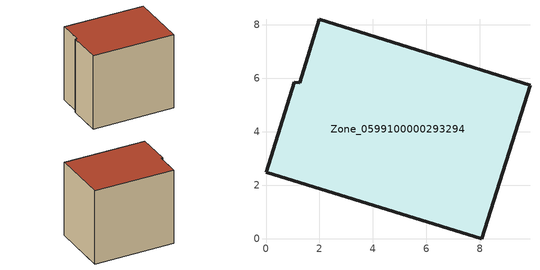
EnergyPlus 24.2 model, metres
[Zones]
Zone_0599100000293294
 floor ground (C_G): 2,8.22 9.87,5.75 8.06,0 0,2.5 1.06,5.86 1.26,5.84 z0.58
 wall outside (C_F): 8.06,0 9.87,5.75 2,8.22 1.26,5.84 1.06,5.86 0,2.5 8.06,0 z0.58:8.3
 roof outside (C_R): 9.87,5.75 2,8.22 1.26,5.84 1.06,5.86 0,2.5 8.06,0 z8.3
[BUILDING]
Pand.0599100000293294: North Axis=0; Terrain=City; Loads Convergence Tolerance Value=0.04; Temperature Convergence Tolerance Value=0.4; Solar Distribution=FullExterior; Maximum Number of Warmup Days=25; Minimum Number of Warmup Days=1
[Site:Location]
Rotterdam.The.Hague.AP_ZH_NLD Design_Conditions: Latitude=51.96; Longitude=4.45; Time Zone=1; Elevation=-4.5
[SITE:GROUNDTEMPERATURE:BUILDINGSURFACE]
18, 18, 18, 18, 18, 18, 18, 18, 18, 18, 18, 18
[MATERIAL] Thermal Absorptance=0.9; Solar Absorptance=0.7; Visible Absorptance=0.7
Name | Roughness | Thickness | Conductivity | Density | Specific Heat
G.TI.1965-1974 | MediumSmooth | 0.15 | 0.882353 | 540 | 1210
F.TI.1965-1974 | Rough | 0.3 | 0.697674 | 1920 | 840
R.TI.1965-1974 | MediumRough | 0.2 | 0.232558 | 1500 | 1000
[CONSTRUCTION]
C_G: G.TI.1965-1974
C_F: F.TI.1965-1974
C_R: R.TI.1965-1974
[ZONE]
Zone_0599100000293294: Type=1; Multiplier=1; Ceiling Height=Autocalculate; Volume=Autocalculate; Floor Area=autocalculate; Part of Total Floor Area=Yes
[ZONEINFILTRATION:DESIGNFLOWRATE]
Infil_Zone_0599100000293294: Zone or ZoneList or Space or SpaceList=Zone_0599100000293294; Schedule=AlwaysOn; Design Flow Rate Calculation Method=Flow/Area; Flow Rate per Floor Area=0.003; Constant Term Coefficient=1; Temperature Term Coefficient=0; Velocity Term Coefficient=0; Velocity Squared Term Coefficient=0
[HVACTEMPLATE:ZONE:IDEALLOADSAIRSYSTEM]
Zone_0599100000293294: Maximum Heating Supply Air Temperature=50; Minimum Cooling Supply Air Temperature=13; Maximum Heating Supply Air Humidity Ratio=0.0156; Minimum Cooling Supply Air Humidity Ratio=0.0077; Heating Limit=NoLimit; Cooling Limit=NoLimit; Dehumidification Control Type=ConstantSensibleHeatRatio; Cooling Sensible Heat Ratio=0.7; Dehumidification Setpoint=60; Humidification Control Type=None; Humidification Setpoint=30; Outdoor Air Method=None; Outdoor Air Flow Rate per Person=0.00944; Outdoor Air Flow Rate per Zone Floor Area=0; Outdoor Air Flow Rate per Zone=0; Demand Controlled Ventilation Type=None; Outdoor Air Economizer Type=NoEconomizer; Heat Recovery Type=None; Sensible Heat Recovery Effectiveness=0.7; Latent Heat Recovery Effectiveness=0.65
[ZONECONTROL:THERMOSTAT]
ThermostatControl_Zone_0599100000293294: Zone or ZoneList=Zone_0599100000293294; Control Type Schedule=DualSetpointControlType; Control 1=Thermostat_Zone_0599100000293294; Temperature Difference Between Cutout And Setpoint=0
[THERMOSTATSETPOINT:DUALSETPOINT]
Thermostat_Zone_0599100000293294: Heating Setpoint Temperature Schedule=HeatingSetpoint_Zone_0599100000293294; Cooling Setpoint Temperature Schedule=CoolingSetpoint_Zone_0599100000293294
[SCHEDULE:COMPACT]
HeatingSetpoint_Zone_0599100000293294: Through: 12/31, For: AllDays, Until: 24:00, 21
CoolingSetpoint_Zone_0599100000293294: Through: 12/31, For: AllDays, Until: 24:00, 24
DualSetpointControlType: Through: 12/31, For: AllDays, Until: 24:00, 4
AlwaysOn: Through: 12/31, For: AllDays, Until: 24:00, 1
